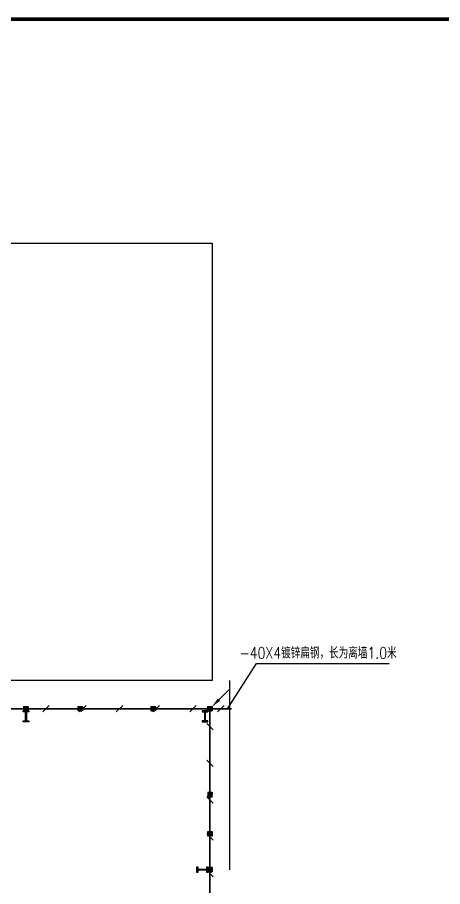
# Model space of a CAD drawing. Extents: x 1060579 to 1383165, y 581819 to 1037910.
# Drawn here: x 1305724 to 1325259, y 607540 to 647499 of the extents above; entities that cross this region are included whole.
import ezdxf

# ---------------------------------------------------------------- set-up
doc = ezdxf.new("R2010")
doc.units = 0
doc.header["$LTSCALE"] = 1000
doc.header["$MEASUREMENT"] = 0
doc.linetypes.add('CENTER2', pattern=[1.125, 0.75, -0.125, 0.125, -0.125])
for name, color, linetype in [('DIM-照明', 3, 'Continuous'), ('DIM-箱柜', 3, 'Continuous'), ('GZ', 30, 'Continuous'), ('LWIRE', 4, 'Continuous'), ('PUB_TITLE', 4, 'Continuous'), ('SHTLN', 4, 'Continuous'), ('WIRE-接地', 4, 'Continuous'), ('刚柱', 2, 'Continuous'), ('散水', 32, 'Continuous'), ('灰度', 8, 'Continuous')]:
    doc.layers.add(name, color=color, linetype=linetype)
doc.styles.add('_TEL_DIM', font='SIMPLEX', dxfattribs={"width": 0.8, "height": 3.5, "bigfont": 'HZTXT'})
doc.styles.get("Standard").update_dxf_attribs({"font": 'gbenor.shx', "bigfont": 'gbcbig.shx'})

# ---------------------------------------------------------------- blocks, each defined once
blk = doc.blocks.new('sdhfxdhnfdhx')
h = blk.add_hatch(color=256)
h.paths.add_polyline_path([(3050366, 936899), (3050616, 936899), (3050616, 936859), (3050366, 936859)])
h.paths.add_polyline_path([(3050511, 937319), (3050511, 936899), (3050471, 936899), (3050471, 937319)])
h.paths.add_polyline_path([(3050366, 937359), (3050616, 937359), (3050616, 937319), (3050366, 937319)])
for points in [[(3050366, 937359), (3050616, 937359), (3050616, 937319), (3050366, 937319)], [(3050511, 937319), (3050511, 936899), (3050471, 936899), (3050471, 937319)], [(3050366, 936899), (3050616, 936899), (3050616, 936859), (3050366, 936859)]]:
    blk.add_lwpolyline(points, close=True)
blk = doc.blocks.new('$TelecSys$00000008')
blk.add_line((0.4, 0.4), (-0.4, -0.4))
blk = doc.blocks.new('$TelecSys$00000078')
for p, q in [((1.15, 1.15), (0.55, 0.55)), ((0.104, 0.104), (0.104, 0.104)), ((-0.104, -0.104), (-0.104, -0.104))]:
    blk.add_line(p, q)
at = {"const_width": 0.142}
blk.add_lwpolyline([(-0.071, 0, 1), (0.071, 0, 1)], format="xyb", close=True, dxfattribs=at)
blk.add_solid([(0.62, 0.48), (0.48, 0.62), (0.1, 0.1)])
at = {"width": 0.8, "flags": 9}
blk.add_attdef('A', (0, 0), '', height=0.00002, dxfattribs=at)

msp = doc.modelspace()

# ---------------------------------------------------------------- hatches: boundary and pattern name
at = {"layer": 'GZ'}
h = msp.add_hatch(dxfattribs=at)
h.set_pattern_fill('钢筋混凝土', color=8, scale=20, style=0)
h.set_pattern_definition([(45, (1252635.757, 540013.577), (-35.35534, 35.35534), []), (50, (1252635.76, 540013.58), (143.45204, -12.55043), [15, -165]), (355, (1252635.76, 540013.58), (-27.75027, 150.43843), [12, -132]), (100.4514, (1252647.71, 540012.53), (115.70188, 137.8879), [12.74804, -140.22842]), (46.1842, (1252635.76, 540053.58), (213.4482, -33.1038), [22.5, -247.5]), (96.6356, (1252653.54, 540050.82), (186.93254, 194.82357), [19.12206, -210.3426]), (351.1842, (1252635.76, 540053.58), (186.9324, 194.8237), [18, -198]), (21, (1252655.76, 540043.58), (119.38141, -80.52378), [15, -165]), (326, (1252655.76, 540043.58), (48.66307, 145.03), [12, -132]), (71.4514, (1252665.7, 540036.87), (168.04453, 64.5061), [12.74804, -140.22842]), (37.5, (1252635.757, 540013.577), (2.43197, 66.57877), [0, -130.4, 0, -134, 0, -132.5]), (7.5, (1252635.76, 540013.58), (52.61391, 78.88234), [0, -76.4, 0, -127.4, 0, -50.5]), (327.5, (1252591.157, 540013.58), (106.764487, -4.510974), [0, -50, 0, -156, 0, -207]), (317.5, (1252571.16, 540013.58), (116.63723, 20.021), [0, -65, 0, -103.6, 0, -147])])
h.paths.add_polyline_path([(1306020, 615819), (1306220, 615819), (1306220, 615619), (1306020, 615619)])
h = msp.add_hatch(dxfattribs=at)
h.set_pattern_fill('钢筋混凝土', color=8, scale=20, style=0)
h.set_pattern_definition([(45, (1255135.757, 540013.577), (-35.35534, 35.35534), []), (50, (1255135.76, 540013.58), (143.45204, -12.55043), [15, -165]), (355, (1255135.76, 540013.58), (-27.75027, 150.43843), [12, -132]), (100.4514, (1255147.71, 540012.53), (115.70188, 137.8879), [12.74804, -140.22842]), (46.1842, (1255135.76, 540053.58), (213.4482, -33.1038), [22.5, -247.5]), (96.6356, (1255153.54, 540050.82), (186.93254, 194.82357), [19.12206, -210.3426]), (351.1842, (1255135.76, 540053.58), (186.9324, 194.8237), [18, -198]), (21, (1255155.76, 540043.58), (119.38141, -80.52378), [15, -165]), (326, (1255155.76, 540043.58), (48.66307, 145.03), [12, -132]), (71.4514, (1255165.7, 540036.87), (168.04453, 64.5061), [12.74804, -140.22842]), (37.5, (1255135.757, 540013.577), (2.43197, 66.57877), [0, -130.4, 0, -134, 0, -132.5]), (7.5, (1255135.76, 540013.58), (52.61391, 78.88234), [0, -76.4, 0, -127.4, 0, -50.5]), (327.5, (1255091.157, 540013.58), (106.764487, -4.510974), [0, -50, 0, -156, 0, -207]), (317.5, (1255071.16, 540013.58), (116.63723, 20.021), [0, -65, 0, -103.6, 0, -147])])
h.paths.add_polyline_path([(1308520, 615819), (1308720, 615819), (1308720, 615619), (1308520, 615619)])
h = msp.add_hatch(dxfattribs=at)
h.set_pattern_fill('钢筋混凝土', color=8, scale=20, style=0)
h.set_pattern_definition([(45, (1258485.757, 540013.577), (-35.35534, 35.35534), []), (50, (1258485.76, 540013.58), (143.45204, -12.55043), [15, -165]), (355, (1258485.76, 540013.58), (-27.75027, 150.43843), [12, -132]), (100.4514, (1258497.71, 540012.53), (115.70188, 137.8879), [12.74804, -140.22842]), (46.1842, (1258485.76, 540053.58), (213.4482, -33.1038), [22.5, -247.5]), (96.6356, (1258503.54, 540050.82), (186.93254, 194.82357), [19.12206, -210.3426]), (351.1842, (1258485.76, 540053.58), (186.9324, 194.8237), [18, -198]), (21, (1258505.76, 540043.58), (119.38141, -80.52378), [15, -165]), (326, (1258505.76, 540043.58), (48.66307, 145.03), [12, -132]), (71.4514, (1258515.7, 540036.87), (168.04453, 64.5061), [12.74804, -140.22842]), (37.5, (1258485.757, 540013.577), (2.43197, 66.57877), [0, -130.4, 0, -134, 0, -132.5]), (7.5, (1258485.76, 540013.58), (52.61391, 78.88234), [0, -76.4, 0, -127.4, 0, -50.5]), (327.5, (1258441.157, 540013.58), (106.764487, -4.510974), [0, -50, 0, -156, 0, -207]), (317.5, (1258421.16, 540013.58), (116.63723, 20.021), [0, -65, 0, -103.6, 0, -147])])
h.paths.add_polyline_path([(1311870, 615819), (1312070, 615819), (1312070, 615619), (1311870, 615619)])
h = msp.add_hatch(dxfattribs=at)
h.set_pattern_fill('钢筋混凝土', color=8, scale=20, style=0)
h.set_pattern_definition([(45, (1261085.757, 540013.577), (-35.35534, 35.35534), []), (50, (1261085.76, 540013.58), (143.45204, -12.55043), [15, -165]), (355, (1261085.76, 540013.58), (-27.75027, 150.43843), [12, -132]), (100.4514, (1261097.71, 540012.53), (115.70188, 137.8879), [12.74804, -140.22842]), (46.1842, (1261085.76, 540053.58), (213.4482, -33.1038), [22.5, -247.5]), (96.6356, (1261103.54, 540050.82), (186.93254, 194.82357), [19.12206, -210.3426]), (351.1842, (1261085.76, 540053.58), (186.9324, 194.8237), [18, -198]), (21, (1261105.76, 540043.58), (119.38141, -80.52378), [15, -165]), (326, (1261105.76, 540043.58), (48.66307, 145.03), [12, -132]), (71.4514, (1261115.7, 540036.87), (168.04453, 64.5061), [12.74804, -140.22842]), (37.5, (1261085.757, 540013.577), (2.43197, 66.57877), [0, -130.4, 0, -134, 0, -132.5]), (7.5, (1261085.76, 540013.58), (52.61391, 78.88234), [0, -76.4, 0, -127.4, 0, -50.5]), (327.5, (1261041.157, 540013.58), (106.764487, -4.510974), [0, -50, 0, -156, 0, -207]), (317.5, (1261021.16, 540013.58), (116.63723, 20.021), [0, -65, 0, -103.6, 0, -147])])
h.paths.add_polyline_path([(1314470, 615819), (1314670, 615819), (1314670, 615619), (1314470, 615619)])
h = msp.add_hatch(dxfattribs=at)
h.set_pattern_fill('钢筋混凝土', color=8, scale=20, style=0)
h.set_pattern_definition([(135, (1368055.04, 536063.78), (35.35534, 35.35534), []), (130, (1368055.04, 536063.78), (-143.45204, -12.55043), [15, -165]), (185, (1368055.04, 536063.78), (27.75027, 150.43843), [12, -132]), (79.5486, (1368043.09, 536062.73), (-115.70188, 137.8879), [12.74804, -140.22842]), (133.8158, (1368055.04, 536103.78), (-213.4482, -33.1038), [22.5, -247.5]), (83.3644, (1368037.25, 536101.02), (-186.93254, 194.82357), [19.12206, -210.3426]), (188.8158, (1368055.04, 536103.78), (-186.9324, 194.8237), [18, -198]), (159, (1368035.04, 536093.78), (-119.38141, -80.52378), [15, -165]), (214, (1368035.04, 536093.78), (-48.66307, 145.03), [12, -132]), (108.5486, (1368025.09, 536087.07), (-168.04453, 64.5061), [12.74804, -140.22842]), (142.5, (1368055.04, 536063.78), (-2.43197, 66.57877), [0, -130.4, 0, -134, 0, -132.5]), (172.5, (1368055.04, 536063.78), (-52.61391, 78.88234), [0, -76.4, 0, -127.4, 0, -50.5]), (212.5, (1368099.64, 536063.78), (-106.764487, -4.510974), [0, -50, 0, -156, 0, -207]), (222.5, (1368119.64, 536063.78), (-116.63723, 20.021), [0, -65, 0, -103.6, 0, -147])])
h.paths.add_polyline_path([(1314670, 611869), (1314470, 611869), (1314470, 611669), (1314670, 611669)])
h = msp.add_hatch(dxfattribs=at)
h.set_pattern_fill('钢筋混凝土', color=8, scale=20, style=0)
h.set_pattern_definition([(225, (1368055.04, 685674.11), (35.35534, -35.35534), []), (230, (1368055.04, 685674.11), (-143.45204, 12.55043), [15, -165]), (175, (1368055.04, 685674.11), (27.75027, -150.43843), [12, -132]), (280.4514, (1368043.09, 685675.15), (-115.70188, -137.8879), [12.74804, -140.22842]), (226.1842, (1368055.04, 685634.1), (-213.4482, 33.1038), [22.5, -247.5]), (276.6356, (1368037.25, 685636.87), (-186.93254, -194.82357), [19.12206, -210.3426]), (171.1842, (1368055.04, 685634.1), (-186.9324, -194.8237), [18, -198]), (201, (1368035.04, 685644.11), (-119.38141, 80.52378), [15, -165]), (146, (1368035.04, 685644.11), (-48.66307, -145.03), [12, -132]), (251.4514, (1368025.09, 685650.82), (-168.04453, -64.5061), [12.74804, -140.22842]), (217.5, (1368055.04, 685674.11), (-2.43197, -66.57877), [0, -130.4, 0, -134, 0, -132.5]), (187.5, (1368055.04, 685674.11), (-52.61391, -78.88234), [0, -76.4, 0, -127.4, 0, -50.5]), (147.5, (1368099.64, 685674.11), (-106.764487, 4.510974), [0, -50, 0, -156, 0, -207]), (137.5, (1368119.64, 685674.11), (-116.63723, -20.021), [0, -65, 0, -103.6, 0, -147])])
h.paths.add_polyline_path([(1314670, 609869), (1314470, 609869), (1314470, 610069), (1314670, 610069)])
h = msp.add_hatch(dxfattribs=at)
h.set_pattern_fill('钢筋混凝土', color=8, scale=20, style=0)
h.set_pattern_definition([(135, (1368055.04, 532613.577), (35.35534, 35.35534), []), (130, (1368055.04, 532613.58), (-143.45204, -12.55043), [15, -165]), (185, (1368055.04, 532613.58), (27.75027, 150.43843), [12, -132]), (79.5486, (1368043.09, 532612.53), (-115.70188, 137.8879), [12.74804, -140.22842]), (133.8158, (1368055.04, 532653.58), (-213.4482, -33.1038), [22.5, -247.5]), (83.3644, (1368037.25, 532650.82), (-186.93254, 194.82357), [19.12206, -210.3426]), (188.8158, (1368055.04, 532653.58), (-186.9324, 194.8237), [18, -198]), (159, (1368035.04, 532643.58), (-119.38141, -80.52378), [15, -165]), (214, (1368035.04, 532643.58), (-48.66307, 145.03), [12, -132]), (108.5486, (1368025.09, 532636.87), (-168.04453, 64.5061), [12.74804, -140.22842]), (142.5, (1368055.04, 532613.577), (-2.43197, 66.57877), [0, -130.4, 0, -134, 0, -132.5]), (172.5, (1368055.04, 532613.58), (-52.61391, 78.88234), [0, -76.4, 0, -127.4, 0, -50.5]), (212.5, (1368099.64, 532613.58), (-106.764487, -4.510974), [0, -50, 0, -156, 0, -207]), (222.5, (1368119.64, 532613.58), (-116.63723, 20.021), [0, -65, 0, -103.6, 0, -147])])
h.paths.add_polyline_path([(1314670, 608419), (1314470, 608419), (1314470, 608219), (1314670, 608219)])
h = msp.add_hatch(dxfattribs=at)
h.set_pattern_fill('钢筋混凝土', color=8, scale=20, style=0)
h.set_pattern_definition([(45, (1261085.757, 532613.577), (-35.35534, 35.35534), []), (50, (1261085.76, 532613.58), (143.45204, -12.55043), [15, -165]), (355, (1261085.76, 532613.58), (-27.75027, 150.43843), [12, -132]), (100.4514, (1261097.71, 532612.53), (115.70188, 137.8879), [12.74804, -140.22842]), (46.1842, (1261085.76, 532653.58), (213.4482, -33.1038), [22.5, -247.5]), (96.6356, (1261103.54, 532650.82), (186.93254, 194.82357), [19.12206, -210.3426]), (351.1842, (1261085.76, 532653.58), (186.9324, 194.8237), [18, -198]), (21, (1261105.76, 532643.58), (119.38141, -80.52378), [15, -165]), (326, (1261105.76, 532643.58), (48.66307, 145.03), [12, -132]), (71.4514, (1261115.7, 532636.87), (168.04453, 64.5061), [12.74804, -140.22842]), (37.5, (1261085.757, 532613.577), (2.43197, 66.57877), [0, -130.4, 0, -134, 0, -132.5]), (7.5, (1261085.76, 532613.58), (52.61391, 78.88234), [0, -76.4, 0, -127.4, 0, -50.5]), (327.5, (1261041.157, 532613.58), (106.764487, -4.510974), [0, -50, 0, -156, 0, -207]), (317.5, (1261021.16, 532613.58), (116.63723, 20.021), [0, -65, 0, -103.6, 0, -147])])
h.paths.add_polyline_path([(1314470, 608419), (1314670, 608419), (1314670, 608219), (1314470, 608219)])

# ---------------------------------------------------------------- linework, layer by layer
at = {"layer": 'DIM-照明'}
msp.add_line((1315370, 615719), (1316712, 617798), dxfattribs=at)
at = {"layer": 'DIM-箱柜', "color": 7}
msp.add_line((1316712, 617798), (1322810, 617798), dxfattribs=at)
at = {"layer": 'GZ', "color": 8}
for points in [[(1306020, 615819), (1306220, 615819), (1306220, 615619), (1306020, 615619)], [(1308520, 615819), (1308720, 615819), (1308720, 615619), (1308520, 615619)], [(1311870, 615819), (1312070, 615819), (1312070, 615619), (1311870, 615619)], [(1314470, 615819), (1314670, 615819), (1314670, 615619), (1314470, 615619)], [(1314670, 611869), (1314470, 611869), (1314470, 611669), (1314670, 611669)], [(1314670, 609869), (1314470, 609869), (1314470, 610069), (1314670, 610069)], [(1314670, 608419), (1314470, 608419), (1314470, 608219), (1314670, 608219)], [(1314470, 608419), (1314670, 608419), (1314670, 608219), (1314470, 608219)]]:
    msp.add_lwpolyline(points, close=True, dxfattribs=at)
at = {"layer": 'PUB_TITLE', "const_width": 160}
msp.add_lwpolyline([(1240105, 583419), (1353385, 583419), (1353385, 647419), (1240105, 647419)], close=True, dxfattribs=at)
at = {"layer": 'WIRE-接地', "linetype": 'CENTER2', "const_width": 75}
for points in [[(1250370, 637019), (1250370, 593819), (1314570, 593819), (1314570, 615719), (1297820, 615719), (1297820, 637019), (1250370, 637019)], [(1314570, 615719), (1315570, 615719)]]:
    msp.add_lwpolyline(points, dxfattribs=at)
at = {"layer": '散水', "color": 8}
msp.add_lwpolyline([(1315470, 617019), (1315470, 608319)], dxfattribs=at)
at = {"layer": '灰度', "color": 8}
msp.add_lwpolyline([(1299070, 617019), (1299070, 637119), (1314670, 637119), (1314670, 617019)], close=True, dxfattribs=at)

# ---------------------------------------------------------------- block references
at = {"layer": 'LWIRE', "xscale": 750, "yscale": 750, "zscale": 750}
msp.add_blockref('$TelecSys$00000078', (1314570, 615719), dxfattribs=at)
at = {"layer": 'SHTLN', "xscale": 375, "yscale": 375, "zscale": 375}
for p, rotation in [((1307039, 615719), 179.9999999999996), ((1308727, 615719), 179.9999999999996), ((1310414, 615719), 179.9999999999996), ((1312102, 615719), 179.9999999999996), ((1313789, 615719), 179.9999999999996), ((1314570, 614894), 89.99999999999939), ((1314570, 613206), 89.99999999999939), ((1314570, 611519), 89.99999999999939), ((1314570, 609831), 89.99999999999939), ((1314570, 608144), 89.99999999999939)]:
    msp.add_blockref('$TelecSys$00000008', p, dxfattribs=dict(at, rotation=rotation))
msp.add_blockref('$TelecSys$00000008', (1315070, 615719), dxfattribs=at)
at = {"layer": '刚柱', "color": 8}
msp.add_blockref('sdhfxdhnfdhx', (-1744371, -321741), dxfattribs=at)
at = {"layer": '刚柱', "color": 8, "xscale": -1}
msp.add_blockref('sdhfxdhnfdhx', (4364836, -321741), dxfattribs=at)
at = {"layer": '刚柱', "color": 8, "rotation": 90}
msp.add_blockref('sdhfxdhnfdhx', (2251330, -2442172), dxfattribs=at)

# ---------------------------------------------------------------- texts
at = {"layer": 'DIM-箱柜', "color": 7, "style": '_TEL_DIM', "width": 0.8}
msp.add_text('-40X4镀锌扁钢，长为离墙1.0米', height=525, dxfattribs=at).set_placement((1315931, 618023))

doc.saveas('drawing.dxf')
